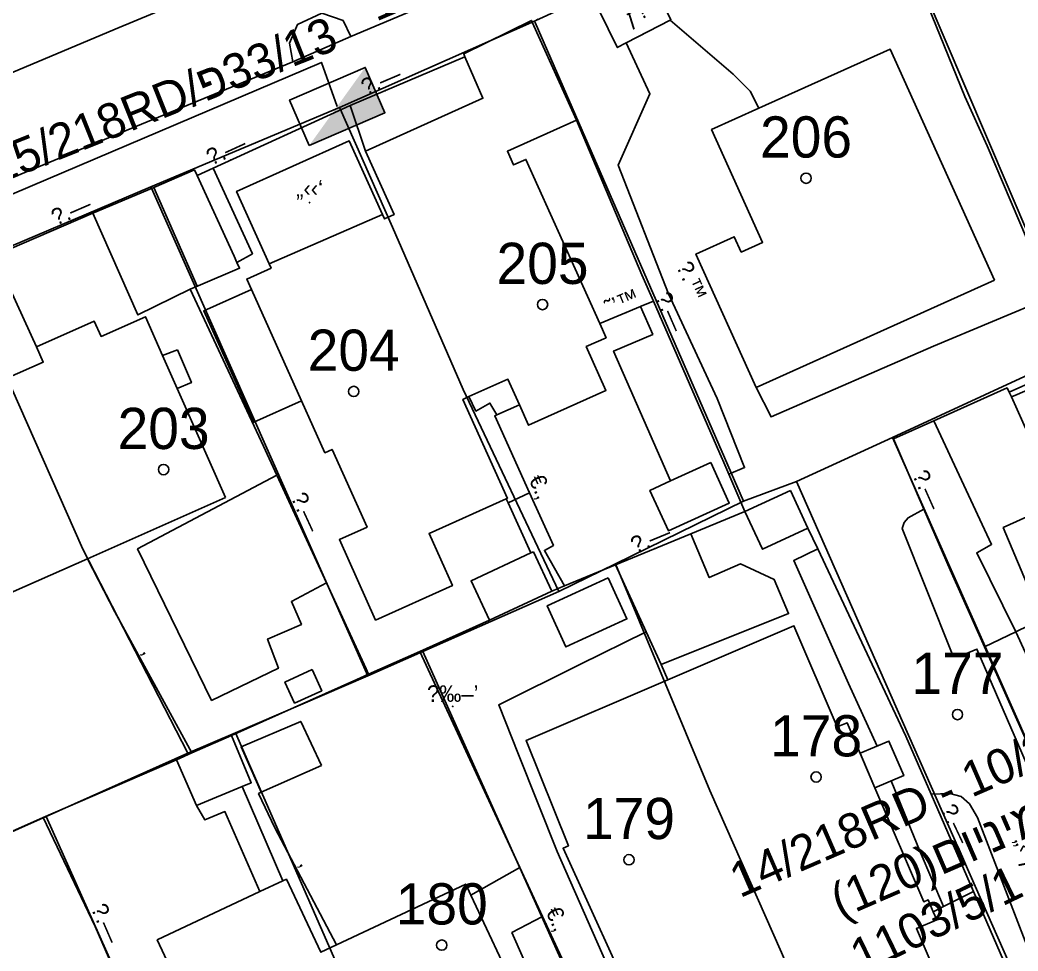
# Model space of a CAD drawing. Header units: metres. Extents: x 218299 to 220222, y 572714 to 574340.
# Drawn here: x 219094.79 to 219143.22, y 573401.14 to 573446.33 of the extents above; entities that cross this region are included whole.
import ezdxf
from ezdxf.enums import TextEntityAlignment as Align

# ---------------------------------------------------------------- set-up
doc = ezdxf.new("R2010")
doc.units = ezdxf.units.M
doc.header["$MEASUREMENT"] = 0
for name, color, linetype in [('1601', 44, 'LANDBORDER'), ('1602', 44, 'Continuous'), ('1603', 44, 'Continuous'), ('6151', 102, 'CABLEUNDEXIST03'), ('6261', 7, 'Continuous'), ('6902', 1, 'Continuous'), ('A_POINTS', 2, 'Continuous'), ('M2200', 253, 'Continuous'), ('M2207', 253, 'Continuous'), ('M2220', 253, 'Continuous'), ('M2401', 7, 'Continuous'), ('M2404', 7, 'Continuous'), ('M2407', 253, 'Continuous'), ('M2408', 253, 'Continuous'), ('M2412', 253, 'Continuous'), ('M2420', 253, 'Continuous'), ('M2601', 253, 'Continuous'), ('M2602', 253, 'Continuous'), ('M2605', 253, 'Continuous'), ('M2612', 253, 'Continuous'), ('M2804', 253, 'Continuous'), ('M2809', 253, 'Continuous')]:
    doc.layers.add(name, color=color, linetype=linetype)
doc.styles.add('HEBTXT', font='HEBTXT')
doc.styles.add('MAVAT_HEBTXT', font='HEBTXT')
doc.linetypes.add('CABLEUNDEXIST03', pattern='A,3.5,[222,elecad.shx,S=0.01,R=0,X=0,Y=0],1.5', length=5)
doc.linetypes.add('LANDBORDER', pattern='A,6.25,[208,elecad.shx,S=0.02,R=0,X=-0.6,Y=0],12.5,[208,elecad.shx,S=0.02,R=180,X=0.6,Y=0],6.25', length=25)

# ---------------------------------------------------------------- blocks, each defined once
blk = doc.blocks.new('6261')
blk.add_lwpolyline([(-2, -1.2), (2, -1.2), (2, 1.2), (-2, 1.2)], close=True)
at = {"color": 0}
blk.add_solid([(2, 1.2), (-2, -1.2), (2, -1.2)], dxfattribs=at)
at = {"color": 0, "style": 'HEBTXT'}
blk.add_attdef('PIL_NAME', (2.689, 2.418), '', height=1.7, dxfattribs=at)
at = {"style": 'HEBTXT'}
blk.add_attdef('CAMUT_MONIM', (2.489, 0.218), '', height=1.7, dxfattribs=at)
at = {"color": 0, "style": 'HEBTXT', "flags": 1}
for tag, p in [('TYPE', (2.585, -1.773)), ('MAP_TYPE', (2.689, -3.782))]:
    blk.add_attdef(tag, p, '', height=1.7, dxfattribs=at)
blk = doc.blocks.new('6902')
at = {"layer": 'A_POINTS'}
blk.add_circle((0, 0), 0.25, dxfattribs=at)
at = {"color": 0, "style": 'HEBTXT', "flags": 1}
blk.add_attdef('CODE', (-2.918, 6.399), '', height=1.7, dxfattribs=at)
at = {"color": 0, "style": 'HEBTXT'}
for tag, p in [('PATH', (0.169, 4.708)), ('HTCH', (0.169, 2.708))]:
    blk.add_attdef(tag, text='', height=1.7, dxfattribs=at).set_placement(p, align=Align.MIDDLE_CENTER)
blk = doc.blocks.new('1603')
at = {"layer": 'A_POINTS'}
blk.add_circle((0, 0), 0.25, dxfattribs=at)
at = {"color": 0, "style": 'HEBTXT'}
blk.add_attdef('PARCEL_NUM', text='', height=2, dxfattribs=at).set_placement((0, 1), align=Align.CENTER)
at = {"color": 0, "style": 'HEBTXT', "flags": 1}
blk.add_attdef('LOT_NUM', text='', height=2, dxfattribs=at).set_placement((0, -2.5), align=Align.CENTER)
blk = doc.blocks.new('M2408')
blk.add_circle((0, 0), 0.025)
at = {"style": 'MAVAT_HEBTXT'}
blk.add_attdef('NAME', text='', height=0.8, dxfattribs=at).set_placement((0, 1.592), align=Align.MIDDLE)
blk = doc.blocks.new('M2407')
blk.add_circle((0, 0), 0.025)
at = {"style": 'MAVAT_HEBTXT'}
blk.add_attdef('NAME', text='', height=0.8, dxfattribs=at).set_placement((0, 1.592), align=Align.MIDDLE)
blk = doc.blocks.new('M2804')
blk.add_circle((0, 0), 0.025)
at = {"style": 'MAVAT_HEBTXT'}
blk.add_attdef('NAME', text='', height=0.8, dxfattribs=at).set_placement((0, 1.592), align=Align.MIDDLE)
blk = doc.blocks.new('M2601')
blk.add_circle((0, 0), 0.025)
at = {"style": 'MAVAT_HEBTXT'}
blk.add_attdef('NAME', text='', height=0.8, dxfattribs=at).set_placement((0, 1.592), align=Align.MIDDLE)
blk = doc.blocks.new('M2602')
blk.add_circle((0, 0), 0.025)
at = {"style": 'MAVAT_HEBTXT'}
blk.add_attdef('NAME', text='', height=0.8, dxfattribs=at).set_placement((0, 1.592), align=Align.MIDDLE)
blk = doc.blocks.new('M2605')
blk.add_circle((0, 0), 0.025)
at = {"style": 'MAVAT_HEBTXT'}
blk.add_attdef('NAME', text='', height=0.8, dxfattribs=at).set_placement((0, 1.592), align=Align.MIDDLE)
blk = doc.blocks.new('M2612')
blk.add_circle((0, 0), 0.025)
at = {"style": 'MAVAT_HEBTXT'}
blk.add_attdef('NAME', text='', height=0.8, dxfattribs=at).set_placement((0, 1.592), align=Align.MIDDLE)
blk = doc.blocks.new('M2207')
blk.add_circle((0, 0), 0.025)
at = {"style": 'MAVAT_HEBTXT'}
blk.add_attdef('NAME', text='', height=0.8, dxfattribs=at).set_placement((0, 1.592), align=Align.MIDDLE)
blk = doc.blocks.new('M2412')
blk.add_circle((0, 0), 0.025)
at = {"style": 'MAVAT_HEBTXT'}
blk.add_attdef('NAME', text='', height=0.8, dxfattribs=at).set_placement((0, 1.592), align=Align.MIDDLE)
blk = doc.blocks.new('111')
at = {"layer": 'M2200'}
for points in [[(219112.379, 573436.89, 571.539), (219112.476, 573436.673, 571.56), (219112.946, 573436.884, 571.56), (219111.56, 573439.967, 571.08), (219111.56, 573439.967, 571.08), (219117.254, 573442.528, 571.08), (219116.383, 573444.548, 570.63), (219116.324, 573444.684, 570.6), (219116.324, 573444.684, 570.6), (219119.611, 573446.307, 570.6), (219119.646, 573446.229, 570.6), (219121.79, 573441.463, 570.6), (219121.79, 573441.463, 570.6), (219118.447, 573439.96, 571.32), (219118.746, 573439.296, 571.56), (219119.34, 573439.564, 571.56), (219122.926, 573431.591, 571.67), (219123.232, 573430.91, 571.68), (219122.269, 573430.477, 571.68), (219123.225, 573428.352, 571.56), (219119.473, 573426.664, 571.56), (219119.032, 573427.645, 571.612), (219118.469, 573428.897, 571.68), (219116.58, 573428.048, 572.095), (219116.286, 573427.916, 572.16), (219118.446, 573423.113, 572.16), (219118.391, 573423.088, 572.161), (219114.642, 573421.402, 572.28), (219115.776, 573418.882, 572.28), (219112.046, 573417.205, 572.28), (219110.29, 573421.109, 572.28), (219111.636, 573421.715, 572.28), (219109.941, 573425.485, 572.28), (219109.588, 573425.326, 572.04), (219108.456, 573427.842, 571.932), (219106.021, 573433.256, 571.701), (219105.797, 573433.755, 571.68), (219106.981, 573434.288, 571.68), (219106.89, 573434.489, 571.654)], [(219142.072, 573433.705, 572.76), (219130.514, 573428.488, 572.76), (219130.514, 573428.488, 572.76), (219127.59, 573434.965, 572.28), (219129.454, 573435.806, 572.28), (219129.788, 573435.066, 572.64), (219130.825, 573435.534, 572.76), (219128.353, 573441.011, 572.76), (219130.642, 573442.044, 572.76), (219137.011, 573444.919, 572.76)], [(219104.772, 573423.148, 571.08), (219098.066, 573420.18, 571.08), (219091.285, 573417.179, 571.08), (219087.397, 573425.965, 571.08), (219089.563, 573426.924, 571.08), (219089.273, 573427.663, 570.84), (219091.945, 573428.931, 570.72), (219091.945, 573428.931, 570.72), (219092.302, 573428.125, 570.96), (219092.954, 573428.414, 570.981), (219094.126, 573428.933, 571.02), (219095.922, 573429.728, 571.08), (219095.593, 573430.47, 570.84), (219095.593, 573430.47, 570.84), (219098.399, 573431.712, 570.72), (219098.727, 573430.972, 570.96), (219100.886, 573431.928, 570.96), (219101.717, 573430.049, 570.985), (219102.428, 573428.443, 571.007)], [(219157.635, 573422.495, 574.56), (219161.561, 573413.813, 574.56), (219159.408, 573412.84, 574.44), (219159.752, 573412.08, 574.08), (219157.026, 573410.847, 573.96), (219156.632, 573411.719, 574.32), (219155.386, 573411.156, 574.569), (219154.579, 573410.791, 574.731), (219154.239, 573410.637, 574.8), (219155.789, 573407.209, 573.96), (219154.604, 573406.673, 573.96), (219154.492, 573406.622, 573.96), (219150.485, 573404.81, 573.96), (219150.485, 573404.81, 573.96), (219149.241, 573407.563, 574.549), (219148.964, 573408.174, 574.68), (219148.551, 573407.987, 574.68), (219148.387, 573408.349, 574.8), (219148.141, 573408.289, 574.8), (219144.371, 573417.248, 576.403), (219142.498, 573421.698, 577.2), (219148.38, 573424.358, 576.97), (219148.651, 573424.48, 576.96), (219150.922, 573419.459, 579.12)]]:
    blk.add_polyline3d(points, close=True, dxfattribs=at)
for points in [[(219124.926, 573397.852, 574.058), (219121.148, 573406.133, 576.48), (219121.406, 573406.254, 576.48), (219119.347, 573411.354, 574.2), (219126.231, 573414.308, 574.2), (219132.346, 573416.931, 574.2), (219134.451, 573412.018, 574.56), (219134.922, 573412.22, 574.56), (219136.274, 573409.063, 574.342), (219138.643, 573403.536, 573.96), (219138.859, 573403.629, 573.96), (219139.108, 573403.049, 573.96), (219139.276, 573402.656, 573.96), (219138.285, 573402.231, 573.96), (219139.324, 573399.807, 573.84)], [(219102.769, 573398.882, 573.047), (219101.452, 573401.68, 572.88), (219106.434, 573404.024, 572.88), (219107.545, 573404.546, 572.88), (219107.72, 573404.629, 572.88), (219109.389, 573401.08, 573.6), (219110.154, 573401.44, 573.6), (219116.42, 573404.389, 573.6), (219116.668, 573403.861, 573.6), (219120.475, 573395.771, 573.6)]]:
    blk.add_polyline3d(points, dxfattribs=at)
at = {"layer": 'M2207'}
for points in [[(219106.89, 573434.489, 571.654), (219105.308, 573438.006, 571.2), (219110.772, 573440.463, 571.2), (219112.379, 573436.89, 571.539)], [(219103.269, 573439.062, 569.94), (219103.395, 573438.785, 569.954), (219105.183, 573434.86, 570.15), (219105.319, 573434.56, 570.166), (219105.447, 573434.279, 570.18), (219103.435, 573433.429, 570.18), (219103.435, 573433.429, 570.18), (219103.391, 573433.41, 570.18), (219101.288, 573438.206, 569.94), (219101.288, 573438.206, 569.94)], [(219106.021, 573433.256, 571.62), (219108.456, 573427.842, 571.62), (219106.149, 573426.805, 571.38), (219103.714, 573432.218, 571.38), (219106.021, 573433.256, 571.62)], [(219102.445, 573430.328, 569.7), (219103.114, 573428.73, 569.7), (219102.428, 573428.443, 569.7), (219101.717, 573430.049, 569.7), (219102.445, 573430.328, 569.7)], [(219146.036, 573429.399, 573.9), (219143.178, 573428.161, 573.9), (219143.178, 573428.161, 573.9), (219142.91, 573428.044, 573.9), (219142.91, 573428.044, 573.9), (219144.005, 573425.588, 573.9), (219147.11, 573426.946, 573.9), (219147.11, 573426.946, 573.9), (219146.523, 573428.287, 573.9), (219146.036, 573429.399, 573.9)], [(219128.315, 573424.847, 571.26), (219126.365, 573423.958, 571.26), (219125.362, 573423.5, 571.26), (219126.256, 573421.54, 571.26), (219129.209, 573422.886, 571.26), (219128.315, 573424.847, 571.26)], [(219132.172, 573423.496, 573.3), (219129.972, 573422.474, 573.3), (219129.972, 573422.474, 573.3), (219129.972, 573422.474, 573.3), (219130.823, 573420.643, 573.3), (219133.023, 573421.665, 573.3), (219133.023, 573421.665, 573.3), (219133.023, 573421.665, 573.3), (219132.172, 573423.496, 573.3)], [(219119.703, 573420.523, 571.74), (219119.58, 573420.466, 571.74), (219116.685, 573419.115, 571.74), (219117.578, 573417.201, 571.98), (219117.578, 573417.201, 571.98), (219120.596, 573418.609, 571.98), (219120.596, 573418.609, 571.98), (219119.703, 573420.523, 571.74)], [(219123.334, 573419.255, 572.7), (219120.374, 573417.903, 572.7), (219121.286, 573415.906, 572.7), (219124.246, 573417.258, 572.7), (219123.334, 573419.255, 572.7)], [(219108.964, 573414.803, 570.66), (219107.648, 573414.198, 570.66), (219108.119, 573413.173, 570.66), (219109.435, 573413.777, 570.66), (219108.964, 573414.803, 570.66)], [(219109.429, 573410.153, 572.46), (219106.493, 573408.856, 572.34), (219106.493, 573408.856, 572.34), (219106.333, 573409.219, 572.34), (219105.526, 573411.045, 572.34), (219108.421, 573412.284, 572.46)], [(219105.057, 573411.6, 572.34), (219105.057, 573411.6, 572.34), (219103.131, 573410.755, 572.253), (219102.385, 573410.428, 572.22), (219102.385, 573410.428, 572.22), (219103.36, 573408.208, 572.22), (219103.36, 573408.208, 572.22), (219105.569, 573409.125, 572.319), (219106.017, 573409.311, 572.34)], [(219136.274, 573409.063, 574.324), (219135.557, 573410.738, 574.324), (219136.954, 573411.336, 573.739), (219137.672, 573409.661, 573.739), (219136.274, 573409.063, 574.324)]]:
    blk.add_polyline3d(points, close=True, dxfattribs=at)
at = {"layer": 'M2220', "lineweight": -3}
blk.add_lwpolyline([(219144.836, 573433.291), (219135.48, 573455.226)], dxfattribs=at)
at = {"layer": 'M2401'}
blk.add_polyline3d([(219091.455, 573437.453, 567.124), (219096.715, 573439.628, 567.214), (219100.419, 573441.163, 567.334), (219104.54, 573442.859, 567.574), (219108.031, 573444.293, 567.732), (219107.874, 573445.203, 567.732), (219108.26, 573446.114, 567.784), (219109.44, 573446.655, 567.785), (219110.474, 573446.308, 567.786), (219110.852, 573445.53, 567.814), (219115.111, 573447.343, 567.934)], dxfattribs=at)
at = {"layer": 'M2404'}
blk.add_polyline3d([(219091.455, 573437.453, 567.124), (219096.715, 573439.628, 567.214), (219100.419, 573441.163, 567.334), (219104.54, 573442.859, 567.574), (219108.031, 573444.293, 567.732), (219107.874, 573445.203, 567.732), (219108.26, 573446.114, 567.784), (219109.44, 573446.655, 567.785), (219110.474, 573446.308, 567.786), (219110.852, 573445.53, 567.814), (219115.111, 573447.343, 567.934)], dxfattribs=at)
at = {"layer": 'M2407'}
for points in [[(219126.341, 573446.322, 569.005), (219129.397, 573443.703, 569.185), (219130.215, 573442.87, 569.185), (219130.642, 573442.044, 569.185)], [(219124.206, 573445.216, 568.995), (219125.36, 573442.741, 569.265), (219123.812, 573439.276, 569.355), (219126.263, 573433.045, 569.535), (219128.629, 573427.951, 569.625), (219129.953, 573424.607, 569.635), (219129.185, 573424.283, 569.635)], [(219124.896, 573432.421, 569.185), (219125.495, 573431.072, 569.185), (219123.595, 573430.257, 569.185), (219126.365, 573423.958, 569.185)], [(219139.133, 573426.877, 571.365), (219141.936, 573420.88, 571.365), (219141.217, 573420.471, 571.365), (219143.108, 573416.638, 571.545)], [(219109.671, 573419.008, 568.735), (219107.969, 573418.1, 568.645), (219108.45, 573416.992, 568.645), (219106.808, 573416.282, 568.645), (219107.338, 573414.868, 568.645), (219104.095, 573413.305, 568.465), (219100.502, 573420.657, 568.465), (219107.265, 573424.239, 568.465)], [(219119.524, 573423.377, 569.095), (219118.477, 573422.897, 569.095)], [(219127.337, 573421.388, 571.095), (219128.237, 573419.269, 571.095), (219129.761, 573419.939, 571.185), (219131.389, 573419.181, 571.185), (219132.087, 573417.523, 571.185), (219125.897, 573415.042, 570.915)], [(219133.498, 573420.656, 571.095), (219132.338, 573420.096, 571.185), (219134.986, 573414.119, 571.185), (219136.377, 573411.089, 571.273)], [(219125.169, 573416.642, 570.915), (219121.953, 573415.041, 570.915)], [(219147.612, 573406.874, 571.725), (219145.285, 573411.923, 571.725), (219143.108, 573416.638, 571.725)], [(219121.953, 573415.041, 570.915), (219118.024, 573413.087, 570.915), (219118.985, 573410.681, 571.036)], [(219118.985, 573410.681, 571.036), (219120.863, 573405.974, 571.275), (219124.531, 573397.636, 571.275), (219124.926, 573397.852, 571.275)], [(219137.066, 573409.402, 571.275), (219138.468, 573405.951, 571.275), (219139.602, 573403.299, 571.275)], [(219105.569, 573409.125, 570.306), (219107.545, 573404.546, 570.351)], [(219106.434, 573404.024, 570.306), (219104.742, 573407.911, 570.216), (219103.768, 573407.503, 570.216), (219103.36, 573408.208, 570.216)], [(219119.055, 573405.19, 570.915), (219116.668, 573403.861, 570.915)], [(219120.152, 573402.82, 570.915), (219118.66, 573402.038, 570.915), (219121.689, 573395.207, 570.915)]]:
    blk.add_polyline3d(points, dxfattribs=at)
at = {"layer": 'M2408'}
for points in [[(219144.842, 573432.889, 569.73), (219139.11, 573430.496, 569.64), (219131.238, 573427.069, 569.73), (219130.514, 573428.488, 569.73)], [(219110.852, 573445.53, 567.814), (219108.031, 573444.293, 567.732)], [(219104.176, 573439.142, 567.574), (219103.395, 573438.785, 567.574)], [(219101.288, 573438.206, 567.484), (219098.331, 573436.955, 567.394)], [(219147.659, 573400.961, 570.9), (219141.222, 573415.795, 570.54), (219140.437, 573415.475, 570.54), (219140.201, 573415.457, 570.54), (219140.031, 573415.567, 570.54), (219137.599, 573421.643, 570.18), (219137.7, 573421.946, 570.18), (219137.885, 573422.175, 570.18), (219138.654, 573422.585, 570.18)], [(219138.999, 573408.751, 570.724), (219139.908, 573408.794, 570.724), (219140.465, 573408.644, 570.724), (219140.867, 573408.285, 570.724), (219141.252, 573407.62, 570.724), (219144.326, 573399.652, 570.9)]]:
    blk.add_polyline3d(points, dxfattribs=at)
at = {"layer": 'M2412'}
blk.add_polyline3d([(219126.375, 573446.34, 569.017), (219126.375, 573446.339, 569.017), (219126.341, 573446.322, 569.017), (219124.211, 573445.219, 569.017), (219124.206, 573445.216, 569.017), (219123.775, 573444.993, 569.017), (219123.763, 573445.018, 569.009), (219123.763, 573445.018, 569.009), (219122.903, 573446.791, 568.417), (219122.903, 573446.791, 568.417), (219125.517, 573448.121, 568.417)], close=True, dxfattribs=at)
at = {"layer": 'M2420', "linetype": 'Continuous', "lineweight": -3}
blk.add_lwpolyline([(218815, 573271.12), (218820.09, 573275.12), (218861.3, 573307.12), (218922.3, 573356.31), (218953.3, 573379.31), (218975.09, 573394.62), (219016.09, 573412.12), (219055, 573427.19), (219099.41, 573445.88), (219110.2, 573450.38), (219123.3, 573457.88), (219130.09, 573462.38), (219137.3, 573467.38), (219141.09, 573470.12), (219151.91, 573480.62), (219163.91, 573496.88), (219171.3, 573512.19), (219176.8, 573527.5), (219181.7, 573546.81)], dxfattribs=at)
at = {"layer": 'M2601'}
for points in [[(219103.131, 573410.755, 569.657), (219099.399, 573417.599, 569.657), (219098.066, 573420.18, 569.657)], [(219123.693, 573419.885, 571.815), (219125.169, 573416.642, 571.762), (219125.897, 573415.042, 571.737), (219126.231, 573414.308, 571.725)], [(219106.493, 573408.856, 571.417), (219106.37, 573408.783, 571.417), (219107.155, 573407.117, 571.492), (219110.154, 573401.44, 571.492)], [(219141.053, 573404.034, 572.52), (219143.163, 573399.195, 572.28), (219143.163, 573399.195, 572.28)]]:
    blk.add_polyline3d(points, dxfattribs=at)
at = {"layer": 'M2602'}
for points in [[(219141.717, 573440.225, 569.467), (219141.717, 573440.225, 569.467), (219140.641, 573442.617, 569.467), (219140.641, 573442.617, 569.467), (219137.863, 573449.482, 569.317), (219137.863, 573449.482, 569.317), (219135.438, 573455.124, 569.317), (219135.438, 573455.124, 569.317), (219135.438, 573455.124, 569.317), (219135.438, 573455.124, 569.317)], [(219158.906, 573443.605, 570.6), (219152.288, 573435.474, 570.36), (219151.177, 573434.1, 570.36), (219149.972, 573432.802, 570.36), (219148.681, 573431.59, 570.36), (219147.313, 573430.471, 570.36), (219145.539, 573429.492, 570.6), (219142.792, 573428.269, 570.84)], [(219141.717, 573440.225, 570.36), (219141.717, 573440.225, 570.36), (219144.842, 573432.889, 570.36)], [(219117.927, 573427.159, 569.467), (219117.6, 573427.736, 569.467), (219116.913, 573427.349, 569.467), (219116.58, 573428.048, 569.467)], [(219119.032, 573427.645, 569.58), (219117.927, 573427.159, 569.649), (219117.83, 573427.116, 569.655), (219119.524, 573423.377, 569.61), (219120.679, 573420.828, 569.58), (219120.243, 573420.584, 569.58), (219121.219, 573418.866, 569.58)], [(219118.391, 573423.088, 571.155), (219118.477, 573422.897, 571.15), (219119.58, 573420.466, 571.08)], [(219121.219, 573418.866, 569.58), (219121.219, 573418.865, 569.58)], [(219117.239, 573409.111, 572.599), (219114.193, 573415.687, 572.52)], [(219123.398, 573395.811, 572.76), (219120.152, 573402.82, 572.675), (219119.055, 573405.19, 572.646), (219117.239, 573409.111, 572.599)]]:
    blk.add_polyline3d(points, dxfattribs=at)
at = {"layer": 'M2605'}
for points in [[(219123.763, 573445.018, 569.017), (219122.903, 573446.791, 569.017), (219122.551, 573447.56, 569.017), (219122.551, 573447.56, 569.017), (219119.646, 573446.229, 569.017)], [(219116.383, 573444.548, 569.057), (219110.808, 573442.176, 569.057), (219110.808, 573442.176, 569.057), (219111.56, 573439.967, 569.057)], [(219110.808, 573442.176, 568.307), (219104.176, 573439.142, 568.307), (219104.176, 573439.142, 568.307), (219106.071, 573434.98, 568.607), (219105.319, 573434.56, 568.607)], [(219121.79, 573441.463, 569.28), (219124.974, 573433.958, 569.58), (219125.527, 573432.687, 569.613), (219128.863, 573425.023, 569.813), (219128.891, 573424.958, 569.815), (219129.185, 573424.283, 569.833), (219129.972, 573422.474, 569.88)], [(219103.051, 573433.268, 568.567), (219100.512, 573432.019, 568.567), (219098.331, 573436.955, 568.567), (219098.331, 573436.955, 568.567), (219093.562, 573434.894, 568.567), (219093.625, 573434.756, 568.567), (219095.593, 573430.47, 568.567)], [(219103.435, 573433.429, 569.167), (219103.051, 573433.268, 569.167), (219103.051, 573433.268, 569.167), (219106.615, 573425.652, 569.167), (219107.265, 573424.239, 569.167), (219109.671, 573419.008, 569.167), (219111.586, 573414.845, 569.167)], [(219142.91, 573428.044, 571.32), (219142.792, 573428.269, 571.32), (219142.686, 573428.473, 571.32), (219139.133, 573426.877, 571.32), (219137.183, 573426, 571.32), (219138.654, 573422.585, 571.32), (219139.923, 573419.638, 571.32), (219141.586, 573415.903, 571.453), (219145.924, 573406.16, 571.8)], [(219129.972, 573422.474, 571.32), (219127.337, 573421.388, 571.185), (219123.693, 573419.885, 570.998), (219121.219, 573418.866, 570.872)], [(219133.023, 573421.665, 571.095), (219133.498, 573420.656, 571.117), (219137.775, 573411.564, 571.32), (219138.999, 573408.751, 571.32), (219141.053, 573404.034, 571.32), (219141.053, 573404.034, 571.32), (219139.602, 573403.299, 571.32), (219139.108, 573403.049, 571.32)], [(219121.219, 573418.866, 570.872), (219121.219, 573418.865, 570.872), (219120.596, 573418.609, 570.84)], [(219117.578, 573417.201, 570.84), (219114.193, 573415.687, 570.71), (219111.709, 573414.576, 570.615), (219111.136, 573414.319, 570.593)], [(219144.371, 573417.248, 571.725), (219143.108, 573416.638, 571.684), (219141.586, 573415.903, 571.635)], [(219111.586, 573414.845, 569.167), (219111.709, 573414.576, 569.167)], [(219111.136, 573414.319, 570.593), (219109.625, 573413.644, 570.535), (219105.057, 573411.6, 570.36)], [(219102.385, 573410.428, 569.992), (219095.916, 573407.627, 569.992), (219095.916, 573407.627, 569.992)], [(219095.916, 573407.627, 569.842), (219093.395, 573406.511, 569.801), (219086.963, 573403.663, 569.695), (219086.783, 573403.583, 569.692), (219084.302, 573402.483, 569.652), (219077.645, 573399.531, 569.544), (219077.597, 573399.509, 569.544), (219077.53, 573399.48, 569.542), (219075.166, 573398.461, 569.542), (219075.137, 573398.448, 569.542)], [(219095.916, 573407.627, 569.992), (219098.447, 573402.338, 570.142), (219100.431, 573397.752, 570.392), (219100.829, 573396.831, 570.442)]]:
    blk.add_polyline3d(points, dxfattribs=at)
at = {"layer": 'M2612'}
blk.add_polyline3d([(219125.527, 573432.687, 570.255), (219124.937, 573432.438, 570.255), (219124.896, 573432.421, 570.255), (219122.926, 573431.591, 570.255)], dxfattribs=at)
at = {"layer": 'M2809'}
blk.add_polyline3d([(219144.842, 573432.889, 569.73), (219141.717, 573440.225, 569.37), (219140.641, 573442.617, 569.28), (219137.863, 573449.482, 569.19), (219135.438, 573455.124, 568.654), (219138.305, 573456.949, 568.834), (219139.556, 573457.744, 568.77), (219139.675, 573457.829, 568.786), (219140.282, 573458.205, 568.866), (219140.927, 573458.511, 568.94), (219141.602, 573458.743, 569.008), (219142.301, 573458.899, 569.069), (219143.012, 573458.977, 569.122), (219143.729, 573458.975, 569.167)], dxfattribs=at)
at = {"layer": 'M2207'}
ref = blk.add_blockref('M2207', (219108.844, 573437.465), dxfattribs=dict(at, xscale=0.5, yscale=0.5, zscale=0.5))
ref.add_attrib('NAME', '„‹‹‘', dxfattribs={"layer": '0', "height": 0.8, "style": 'MAVAT_HEBTXT'}).set_placement((219108.844, 573438.09), align=Align.MIDDLE)
at = {"layer": 'M2407'}
ref = blk.add_blockref('M2407', (219126.263, 573433.045), dxfattribs=dict(at, xscale=0.5, yscale=0.5, zscale=0.5))
ref.add_attrib('NAME', '\x8e.™', dxfattribs={"layer": '0', "height": 0.8, "rotation": 294.9136, "style": 'MAVAT_HEBTXT'}).set_placement((219127.398, 573433.664), align=Align.MIDDLE)
at = {"layer": 'M2408'}
ref = blk.add_blockref('M2408', (219142.287, 573404.939), dxfattribs=dict(at, xscale=0.5, yscale=0.5, zscale=0.5))
ref.add_attrib('NAME', '„‹˜ƒ\x8e', dxfattribs={"layer": '0', "height": 0.8, "rotation": 291.0948, "style": 'MAVAT_HEBTXT'}).set_placement((219143.713, 573405.583), align=Align.MIDDLE)
at = {"layer": 'M2412'}
ref = blk.add_blockref('M2412', (219125.034, 573445.645), dxfattribs=dict(at, xscale=0.5, yscale=0.5, zscale=0.5))
ref.add_attrib('NAME', 'ƒ\x8e', dxfattribs={"layer": '0', "height": 0.8, "rotation": 27.3809, "style": 'MAVAT_HEBTXT'}).set_placement((219124.738, 573446.56), align=Align.MIDDLE)
at = {"layer": 'M2601'}
ref = blk.add_blockref('M2601', (219100.57, 573415.452), dxfattribs=dict(at, xscale=0.5, yscale=0.5, zscale=0.5))
ref.add_attrib('NAME', '‚', dxfattribs={"layer": '0', "height": 0.8, "rotation": 298.6032, "style": 'MAVAT_HEBTXT'}).set_placement((219101.053, 573415.716), align=Align.MIDDLE)
ref = blk.add_blockref('M2601', (219108.191, 573405.157), dxfattribs=dict(at, xscale=0.5, yscale=0.5, zscale=0.5))
ref.add_attrib('NAME', '‚', dxfattribs={"layer": '0', "height": 0.8, "rotation": 297.8457, "style": 'MAVAT_HEBTXT'}).set_placement((219108.677, 573405.414), align=Align.MIDDLE)
at = {"layer": 'M2602'}
ref = blk.add_blockref('M2602', (219119.494, 573423.444), dxfattribs=dict(at, xscale=0.5, yscale=0.5, zscale=0.5))
ref.add_attrib('NAME', '€.‚', dxfattribs={"layer": '0', "height": 0.8, "rotation": 294.3759, "style": 'MAVAT_HEBTXT'}).set_placement((219119.995, 573423.671), align=Align.MIDDLE)
ref = blk.add_blockref('M2602', (219120.318, 573402.461), dxfattribs=dict(at, xscale=0.5, yscale=0.5, zscale=0.5))
ref.add_attrib('NAME', '€.‚', dxfattribs={"layer": '0', "height": 0.8, "rotation": 294.849, "style": 'MAVAT_HEBTXT'}).set_placement((219120.817, 573402.692), align=Align.MIDDLE)
at = {"layer": 'M2605'}
ref = blk.add_blockref('M2605', (219112.522, 573442.905), dxfattribs=dict(at, xscale=0.5, yscale=0.5, zscale=0.5))
ref.add_attrib('NAME', '\x9a.—', dxfattribs={"layer": '0', "height": 0.8, "rotation": 23.045, "style": 'MAVAT_HEBTXT'}).set_placement((219112.307, 573443.411), align=Align.MIDDLE)
ref = blk.add_blockref('M2605', (219105.016, 573439.527), dxfattribs=dict(at, xscale=0.5, yscale=0.5, zscale=0.5))
ref.add_attrib('NAME', '\x9a.—', dxfattribs={"layer": '0', "height": 0.8, "rotation": 24.5817, "style": 'MAVAT_HEBTXT'}).set_placement((219104.788, 573440.027), align=Align.MIDDLE)
ref = blk.add_blockref('M2605', (219097.488, 573436.591), dxfattribs=dict(at, xscale=0.5, yscale=0.5, zscale=0.5))
ref.add_attrib('NAME', '\x9a.—', dxfattribs={"layer": '0', "height": 0.8, "rotation": 23.3787, "style": 'MAVAT_HEBTXT'}).set_placement((219097.27, 573437.096), align=Align.MIDDLE)
ref = blk.add_blockref('M2605', (219125.846, 573431.955), dxfattribs=dict(at, xscale=0.5, yscale=0.5, zscale=0.5))
ref.add_attrib('NAME', '\x9a.—', dxfattribs={"layer": '0', "height": 0.8, "rotation": 293.5206, "style": 'MAVAT_HEBTXT'}).set_placement((219126.35, 573432.174), align=Align.MIDDLE)
ref = blk.add_blockref('M2605', (219138.341, 573423.312), dxfattribs=dict(at, xscale=0.5, yscale=0.5, zscale=0.5))
ref.add_attrib('NAME', '\x9a.—', dxfattribs={"layer": '0', "height": 0.8, "rotation": 294.0028, "style": 'MAVAT_HEBTXT'}).set_placement((219138.843, 573423.536), align=Align.MIDDLE)
ref = blk.add_blockref('M2605', (219108.192, 573422.222), dxfattribs=dict(at, xscale=0.5, yscale=0.5, zscale=0.5))
ref.add_attrib('NAME', '\x9a.—', dxfattribs={"layer": '0', "height": 0.8, "rotation": 294.7004, "style": 'MAVAT_HEBTXT'}).set_placement((219108.692, 573422.452), align=Align.MIDDLE)
ref = blk.add_blockref('M2605', (219125.596, 573420.67), dxfattribs=dict(at, xscale=0.5, yscale=0.5, zscale=0.5))
ref.add_attrib('NAME', '\x9a.—', dxfattribs={"layer": '0', "height": 0.8, "rotation": 22.4038, "style": 'MAVAT_HEBTXT'}).set_placement((219125.386, 573421.178), align=Align.MIDDLE)
ref = blk.add_blockref('M2605', (219139.722, 573407.09), dxfattribs=dict(at, xscale=0.5, yscale=0.5, zscale=0.5))
ref.add_attrib('NAME', '\x9a.—', dxfattribs={"layer": '0', "height": 0.8, "rotation": 295.1936, "style": 'MAVAT_HEBTXT'}).set_placement((219140.22, 573407.324), align=Align.MIDDLE)
ref = blk.add_blockref('M2605', (219098.475, 573402.273), dxfattribs=dict(at, xscale=0.5, yscale=0.5, zscale=0.5))
ref.add_attrib('NAME', '\x9a.—', dxfattribs={"layer": '0', "height": 0.8, "rotation": 293.3903, "style": 'MAVAT_HEBTXT'}).set_placement((219098.98, 573402.492), align=Align.MIDDLE)
at = {"layer": 'M2612'}
ref = blk.add_blockref('M2612', (219124.226, 573432.139), dxfattribs=dict(at, xscale=0.5, yscale=0.5, zscale=0.5))
ref.add_attrib('NAME', '˜’™', dxfattribs={"layer": '0', "height": 0.8, "rotation": 22.8465, "style": 'MAVAT_HEBTXT'}).set_placement((219124.013, 573432.646), align=Align.MIDDLE)
at = {"layer": 'M2804'}
ref = blk.add_blockref('M2804', (219115.793, 573413.014, 581.79), dxfattribs=dict(at, xscale=0.5, yscale=0.5, zscale=0.5))
ref.add_attrib('NAME', '\x8d‰–’', dxfattribs={"layer": '0', "height": 0.8, "style": 'MAVAT_HEBTXT'}).set_placement((219115.793, 573413.639, 581.79), align=Align.MIDDLE)

msp = doc.modelspace()

# ---------------------------------------------------------------- linework, layer by layer
at = {"layer": '1601'}
for points in [[(219091.876, 573434.301), (219101.146, 573438.231), (219110.306, 573442.081), (219119.766, 573446.271), (219119.9435, 573446.3632)], [(219119.9435, 573446.3632), (219119.766, 573446.271), (219110.306, 573442.081), (219101.146, 573438.231), (219091.876, 573434.301)]]:
    msp.add_lwpolyline(points, dxfattribs=at)
at = {"layer": '1602'}
for points in [[(219135.4796, 573455.2257), (219144.836, 573433.291)], [(219144.836, 573433.291), (219135.4796, 573455.2257)], [(219119.9435, 573446.3632), (219119.766, 573446.271), (219110.306, 573442.081), (219101.146, 573438.231), (219091.876, 573434.301)], [(219146.086, 573430.201), (219137.136, 573426.061), (219132.466, 573423.931), (219129.896, 573422.971), (219119.7932, 573446.2085), (219119.766, 573446.271), (219119.9435, 573446.3632)]]:
    msp.add_lwpolyline(points, dxfattribs=at)
for points in [[(219123.682, 573419.93), (219120.946, 573418.591), (219116.296, 573428.391), (219112.876, 573436.281), (219110.3354, 573442.0146), (219110.306, 573442.081), (219119.766, 573446.271), (219119.7932, 573446.2085), (219129.896, 573422.971)], [(219114.335, 573415.674), (219111.676, 573414.501), (219101.1759, 573438.1635), (219101.146, 573438.231), (219110.306, 573442.081), (219110.3354, 573442.0146), (219112.876, 573436.281), (219116.296, 573428.391), (219120.946, 573418.591)], [(219105.248, 573411.74), (219102.946, 573410.751), (219097.846, 573420.651), (219094.376, 573428.511), (219091.9052, 573434.2334), (219091.876, 573434.301), (219101.146, 573438.231), (219101.1759, 573438.1635), (219111.676, 573414.501)], [(219096.062, 573407.676), (219093.366, 573406.471), (219082.7859, 573430.4333), (219082.756, 573430.501), (219091.876, 573434.301), (219091.9052, 573434.2334), (219094.376, 573428.511), (219097.846, 573420.651), (219102.946, 573410.751)], [(219154.616, 573411.201), (219157.156, 573405.391), (219148.146, 573401.211), (219137.136, 573426.061), (219146.086, 573430.201), (219146.826, 573428.631), (219151.116, 573419.061)], [(219143.346, 573399.311), (219132.466, 573423.931), (219137.136, 573426.061), (219148.146, 573401.211)], [(219132.466, 573423.931), (219143.346, 573399.311), (219134.256, 573395.261), (219131.746, 573401.071), (219128.266, 573408.931), (219123.682, 573419.93), (219129.896, 573422.971)], [(219131.746, 573401.071), (219134.256, 573395.261), (219125.306, 573391.221), (219114.335, 573415.674), (219120.946, 573418.591), (219123.682, 573419.93), (219128.266, 573408.931)], [(219114.335, 573415.674), (219125.306, 573391.221), (219116.156, 573387.181), (219113.566, 573393.041), (219110.126, 573400.611), (219105.248, 573411.74), (219111.676, 573414.501)], [(219113.566, 573393.041), (219116.156, 573387.181), (219107.036, 573383.151), (219096.062, 573407.676), (219102.946, 573410.751), (219105.248, 573411.74), (219110.126, 573400.611)], [(219096.062, 573407.676), (219107.036, 573383.151), (219097.686, 573379.081), (219095.236, 573384.851), (219091.746, 573392.711), (219087.006, 573403.671), (219093.366, 573406.471)]]:
    msp.add_lwpolyline(points, close=True, dxfattribs=at)
at = {"layer": '6151'}
msp.add_lwpolyline([(219091.6587, 573434.2782), (219091.352, 573436.5736), (219109.4226, 573444.2715), (219110.1881, 573442.132)], dxfattribs=at)

# ---------------------------------------------------------------- block references
msp.add_blockref('111', (0, 0))
at = {"layer": '1603'}
for p, values in [((219132.9339, 573438.6513), {'PARCEL_NUM': '206'}), ((219120.1486, 573432.5182), {'PARCEL_NUM': '205'}), ((219110.9861, 573428.3027), {'PARCEL_NUM': '204'}), ((219101.7644, 573424.5084), {'PARCEL_NUM': '203'}), ((219140.2819, 573412.6198), {'PARCEL_NUM': '177'}), ((219133.4237, 573409.5887), {'PARCEL_NUM': '178'}), ((219124.3432, 573405.5753), {'PARCEL_NUM': '179'}), ((219115.2581, 573401.4311), {'PARCEL_NUM': '180'})]:
    msp.add_blockref('1603', p, dxfattribs=at).add_auto_attribs(values)
at = {"layer": '6261'}
ref = msp.add_blockref('6261', (219110.1881, 573442.132), dxfattribs=dict(at, rotation=23.37999999999278))
ref.add_attrib('PIL_NAME', '15/218RD/פ33/14', (219112.0736, 573446.2397), dxfattribs={"layer": '0', "color": 0, "height": 1.7, "rotation": 23.38, "style": 'HEBTXT'})
ref = msp.add_blockref('6261', (219091.6587, 573434.2782), dxfattribs=dict(at, rotation=21.68999999999331))
ref.add_attrib('PIL_NAME', '15/218RD/פ33/13', (219093.6645, 573438.3285), dxfattribs={"layer": '0', "color": 0, "height": 1.7, "rotation": 21.69, "style": 'HEBTXT'})
ref = msp.add_blockref('6261', (219133.919, 573395.8071), dxfattribs=dict(at, rotation=25.84999999999203))
ref.add_attrib('PIL_NAME', '1103/5/1', (219135.6257, 573399.9922), dxfattribs={"layer": '0', "color": 0, "height": 1.7, "rotation": 25.85, "style": 'HEBTXT'})
at = {"layer": '6902'}
ref = msp.add_blockref('6902', (219144.3578, 573398.9493), dxfattribs=dict(at, rotation=23.4441))
ref.add_attrib('PATH', '14/218RD - 10/218RD', dxfattribs={"layer": '0', "color": 0, "height": 1.7, "rotation": 23.4441, "style": 'HEBTXT'}).set_placement((219139.6994, 573408.9554), align=Align.MIDDLE_CENTER)
ref.add_attrib('HTCH', '(120)םוינימולא', dxfattribs={"layer": '0', "color": 0, "height": 1.7, "rotation": 23.4441, "style": 'HEBTXT'}).set_placement((219140.8241, 573406.3161), align=Align.MIDDLE_CENTER)

doc.saveas('drawing.dxf')
